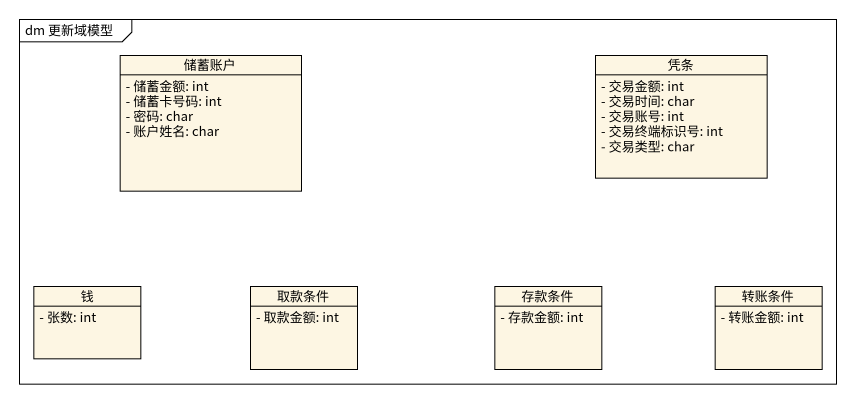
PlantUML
@startuml
mainframe dm 更新域模型
hide circle
hide empty members
skinparam classAttributeIconSize 0
class 储蓄账户 {
  - 储蓄金额: int
  - 储蓄卡号码: int
  - 密码: char
  - 账户姓名: char
}
class 凭条 {
  - 交易金额: int
  - 交易时间: char
  - 交易账号: int
  - 交易终端标识号: int
  - 交易类型: char
}
class 钱 {
  - 张数: int
}
class 取款条件 {
  - 取款金额: int
}
class 存款条件 {
  - 存款金额: int
}
class 转账条件 {
  - 转账金额: int
}
@enduml
